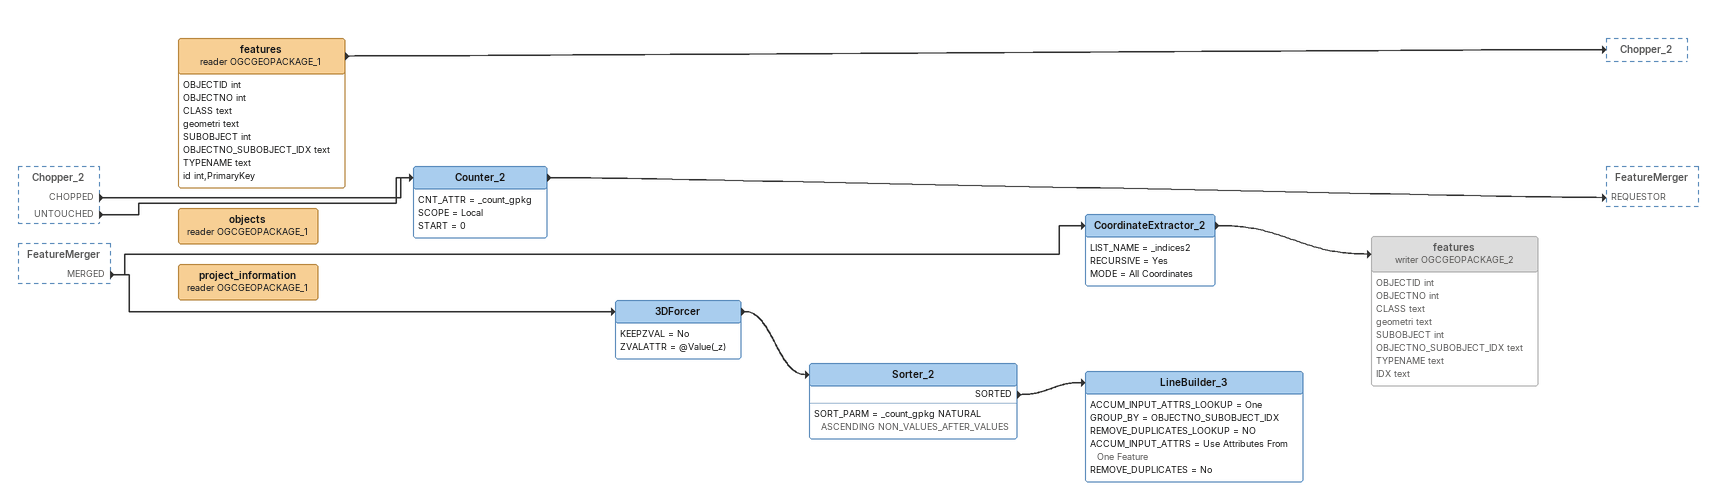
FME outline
Chopper_2 [outside]
    CHOPPED -> Counter_2
    UNTOUCHED -> Counter_2
FeatureMerger [outside]
    MERGED -> CoordinateExtractor_2
    MERGED -> 3DForcer
features (reader OGCGEOPACKAGE_1)
    attributes: OBJECTID int, OBJECTNO int, CLASS text, geometri text, SUBOBJECT int, OBJECTNO_SUBOBJECT_IDX text, TYPENAME text, id int,PrimaryKey
    -> Chopper_2
Counter_2
    CNT_ATTR = _count_gpkg
    SCOPE = Local
    START = 0
    -> FeatureMerger [REQUESTOR]
CoordinateExtractor_2
    LIST_NAME = _indices2
    RECURSIVE = Yes
    MODE = All Coordinates
    -> features (writer OGCGEOPACKAGE_2)
features (writer OGCGEOPACKAGE_2) [off]
    attributes: OBJECTID int, OBJECTNO int, CLASS text, geometri text, SUBOBJECT int, OBJECTNO_SUBOBJECT_IDX text, TYPENAME text, IDX text
3DForcer
    KEEPZVAL = No
    ZVALATTR = @Value(_z)
    -> Sorter_2
Sorter_2
    SORT_PARM = _count_gpkg NATURAL ASCENDING NON_VALUES_AFTER_VALUES
    SORTED -> LineBuilder_3
LineBuilder_3
    ACCUM_INPUT_ATTRS_LOOKUP = One
    GROUP_BY = OBJECTNO_SUBOBJECT_IDX
    REMOVE_DUPLICATES_LOOKUP = NO
    ACCUM_INPUT_ATTRS = Use Attributes From One Feature
    REMOVE_DUPLICATES = No
objects (reader OGCGEOPACKAGE_1)
project_information (reader OGCGEOPACKAGE_1)
